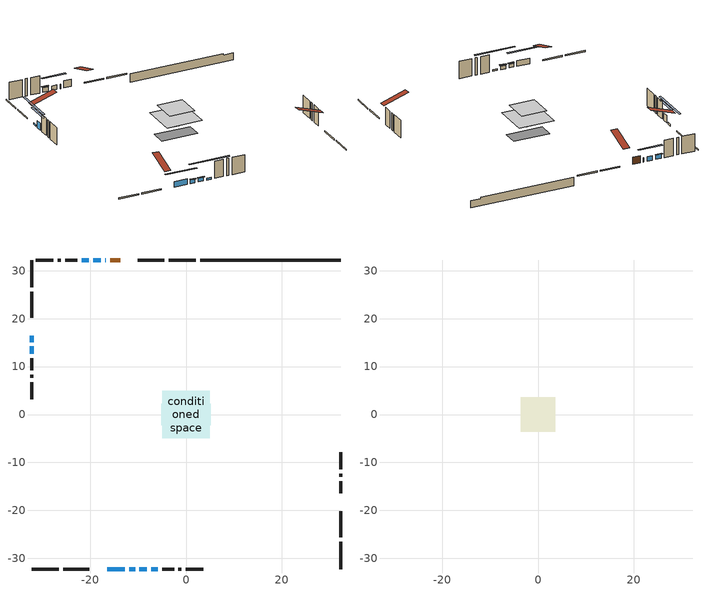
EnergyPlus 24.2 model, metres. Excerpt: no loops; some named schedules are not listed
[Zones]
conditioned space
 floor outside (Floor1 construction): -0.53,-0.53 -0.53,0.53 0.53,0.53 0.53,-0.53 z0.61
 floor outside (Floor2 construction): -0.61,-0.61 -0.61,0.61 0.61,0.61 0.61,-0.61 z0.61
 floor adiabatic (AdiabaticFloorConstruction): -5,-5 -5,5 5,5 5,-5 z3.05
 floor foundation (Slab1 construction): -5.12,-2.19 -5.12,2.19 5.12,2.19 5.12,-2.19 z-1.83
 wall outside (RimJoist1 construction): 2.04,32.23 -3.64,32.23 / -32.23,-32.23 -26.55,-32.23 / -32.23,32.23 -32.23,26.55 / 32.23,-32.23 32.23,-26.55 z0.61:0.91
 wall outside (RimJoist2 construction): -4.56,32.23 -10.05,32.23 / -25.62,-32.23 -20.14,-32.23 / -32.23,25.62 -32.23,20.14 / 32.23,-25.62 32.23,-20.14 z0.61:0.91
 wall outside (AdiabaticWallConstruction 1): -13.75,32.23 -15.84,32.23 z0.61:2.64
 wall outside (AdiabaticWallConstruction): -16.76,32.23 -16.88,32.23 / -17.81,32.23 -19.33,32.23 / -20.26,32.23 -21.79,32.23 z0.61:1.83; -32.23,16.44 -32.23,15.12 / -7.25,-32.23 -5.93,-32.23 z0.61:1.12; -16.44,-32.23 -12.78,-32.23 z0.61:2.13; -32.23,14.19 -32.23,12.67 z0.61:2.64; -11.86,-32.23 -10.63,-32.23 / -9.71,-32.23 -8.18,-32.23 z0.61:1.63
 wall outside (Wall1 construction): -22.72,32.23 -25.22,32.23 / -5,-32.23 -2.5,-32.23 / -32.23,11.74 -32.23,9.23 / 32.23,-16.44 32.23,-13.93 z0.61:5.49
 wall outside (Wall2 construction): -26.15,32.23 -26.76,32.23 / -1.57,-32.23 -0.96,-32.23 / -32.23,8.3 -32.23,7.69 / 32.23,-13 32.23,-12.39 z0.61:5.49
 wall outside (Wall3 construction): -27.69,32.23 -31.3,32.23 / -0.03,-32.23 3.58,-32.23 / -32.23,6.76 -32.23,3.15 / 32.23,-11.46 32.23,-7.86 z0.61:5.49
 wall foundation (FoundationWall1 construction): 2.97,32.23,-1.83 2.97,32.23,0.61 29.3,32.23,0.61 29.3,32.23,0.15 32.23,32.23,0.15 32.23,32.23,-1.83
 window (WindowConstruction 6): -16.77,32.23 -16.88,32.23 z0.61:1.83
 window (WindowConstruction 8): -32.23,16.44 -32.23,15.12 z0.61:1.12
 window (WindowConstruction): -16.44,-32.23 -12.78,-32.23 z0.61:2.13
 window (WindowConstruction 1): -32.23,14.19 -32.23,12.67 z0.61:2.64
 window (WindowConstruction 2): -17.81,32.23 -19.33,32.23 z0.61:1.83
 window (WindowConstruction 3): -20.26,32.23 -21.79,32.23 z0.61:1.83
 window (WindowConstruction 4): -11.85,-32.23 -10.64,-32.23 z0.61:1.62
 window (WindowConstruction 5): -9.71,-32.23 -8.18,-32.23 z0.61:1.62
 window (WindowConstruction 7): -7.25,-32.23 -5.93,-32.23 z0.61:1.12
 door (Door): -13.75,32.23 -15.84,32.23 z0.61:2.64
 ceiling adiabatic (AdiabaticFloorConstruction): 5,-5 5,5 -5,5 -5,-5 z3.05
attic - vented
 floor to conditioned space (Floor3 construction Reversed): -3.58,-3.58 -3.58,3.58 3.58,3.58 3.58,-3.58 z5.49
 roof outside (Roof1 construction): -12.82,32.23,5.49 -12.82,25.25,7.81 -10.98,25.25,7.81 -10.98,32.23,5.49; -17.37,-32.23,5.49 -17.37,-25.25,7.81 -19.21,-25.25,7.81 -19.21,-32.23,5.49; -32.23,17.37,5.49 -25.25,17.37,7.81 -25.25,19.21,7.81 -32.23,19.21,5.49; 32.23,-17.37,5.49 25.25,-17.37,7.81 25.25,-19.21,7.81 32.23,-19.21,5.49
shading: -32.23,10.04 -32.23,21.52 -32.64,21.52 -32.64,10.04 z6.2; -10.14,-32.23 -19.08,-32.23 -19.08,-32.64 -10.14,-32.64 z4.77; -32.23,10.03 -32.23,16.83 -32.64,16.83 -32.64,10.03 z5.28; -21.97,32.23 -15.17,32.23 -15.17,32.64 -21.97,32.64 z4.47; -21.99,32.23 -20.06,32.23 -20.06,32.64 -21.99,32.64 z2.03; -10.43,-32.23 -12.06,-32.23 -12.06,-32.64 -10.43,-32.64 z1.83; -7.98,-32.23 -9.91,-32.23 -9.91,-32.64 -7.98,-32.64 z1.83; -0.85,-32.23 -12.33,-32.23 -12.33,-32.64 -0.85,-32.64 z6.2
[Building]
Building 1: Terrain=Suburbs
[Site:Location]
Edmonton Intl AP_AB: Latitude {deg}=53.31; Longitude {deg}=-113.58; Time Zone {hr}=-7; Elevation {m}=723; Keep Site Location Information=Yes
[Site:GroundTemperature:Shallow]
-1.56185, -3.61833, -3.78302, -2.80711, 1.11059, 5.01004, 8.39065, 10.5322, 10.7141, 8.97234, 5.67794, 1.89811
[Site:WaterMainsTemperature]
Calculation Method=Schedule; Temperature Schedule=mains temperature schedule
[Material] Roughness=Rough; Thermal Absorptance=0.9
Name | Thickness {m} | Conductivity {W/m-K} | Density {kg/m3} | Specific Heat {J/kg-K} | Solar Absorptance | Visible Absorptance
asphalt or fiberglass shingles | 0.00635 | 0.162714 | 1121.4 | 1465.45 | 0.4 | 0.4
ceiling loosefill ins | 0.169333 | 0.0480833 | 16.02 | 1046.75 | 0.7 | 0.7
ceiling stud and cavity | 0.1397 | 0.143208 | 65.682 | 1177.47 | 0.7 | 0.7
concrete 4.0 in. | 0.1016 | 1.803125 | 2242.8 | 837.4 | 0.7 | 0.7
concrete 8.0 in. | 0.2032 | 1.803125 | 2242.8 | 837.4 | 0.7 | 0.7
door material | 0.04445 | 0.053851 | 512.64 | 1214.23 | 0.7 | 0.7
exterior vertical ins | 0.0223046 | 0.029427 | 32.04 | 1214.23 | 0.7 | 0.7
floor covering | 0.0127 | 0.0433444 | 54.468 | 1339.84 | 0.6 | 0.6
floor rigid ins; rim joist rigid ins; wall rigid ins | 0.051816 | 0.029427 | 32.04 | 1214.23 | 0.7 | 0.7
floor rigid ins 1; wall rigid ins 1 | 0.512978 | 0.029427 | 32.04 | 1214.23 | 0.7 | 0.7
floor stud and cavity | 0.1397 | 0.0939799 | 92.3553 | 1139.71 | 0.7 | 0.7
floor stud and cavity 1 | 0.1397 | 0.094315 | 92.3553 | 1139.71 | 0.7 | 0.7
floor stud and cavity 2 | 0.1397 | 1.75129 | 37.0049 | 1207.88 | 0.7 | 0.7
furniture material conditioned space 1 | 0.1524 | 0.115458 | 640.8 | 1214.23 | 0.6 | 0.6
gypsum board | 0.0127 | 0.160291 | 801 | 837.4 | 0.6 | 0.6
gypsum board 1 | 0.0127 | 0.160291 | 801 | 837.4 | 0.7 | 0.7
osb sheathing 0.5 in. | 0.0127 | 0.115458 | 512.64 | 1214.23 | 0.7 | 0.7
osb sheathing 0.75 in. | 0.01905 | 0.115458 | 512.64 | 1214.23 | 0.7 | 0.7
osb sheathing 2.0 in. | 0.0508 | 0.115458 | 512.64 | 1214.23 | 0.7 | 0.7
rim joist stud and cavity | 0.0508 | 0.0296634 | 125.044 | 1163.47 | 0.6 | 0.6
rim joist stud and cavity 1 | 0.0508 | 0.0414166 | 125.044 | 1163.47 | 0.6 | 0.6
wall stud and cavity | 0.1397 | 0.225397 | 139.0536 | 1170.24 | 0.7 | 0.7
wall stud and cavity 1 | 0.1397 | 0.554847 | 139.0536 | 1170.24 | 0.7 | 0.7
wall stud and cavity 2 | 0.1397 | 0.0941144 | 139.0536 | 1170.24 | 0.7 | 0.7
wall stud and cavity 3 | 0.0889 | 0.380278 | 52.3479 | 1209.89 | 0.7 | 0.7
wall stud and cavity 4 | 0.0889 | 0.391764 | 83.0341 | 1211.67 | 0.7 | 0.7
wood siding | 0.0254 | 0.102417 | 544.68 | 1172.36 | 0.4 | 0.4
wood siding 1; wood siding 2; wood siding 3 | 0.0254 | 0.102417 | 544.68 | 1172.36 | 0.7 | 0.7
[WindowMaterial:SimpleGlazingSystem]
Name | U-Factor {W/m2-K} | Solar Heat Gain Coefficient
WindowMaterial | 2.89408 | 0.69
WindowMaterial 1 | 2.98606 | 0.58
WindowMaterial 2 | 2.96562 | 0.59
WindowMaterial 3 | 2.992306 | 0.55
WindowMaterial 4 | 2.97357 | 0.57
WindowMaterial 5 | 3.193875 | 0.34
WindowMaterial 6 | 3.00537 | 0.5
[Construction]
AdiabaticFloorConstruction: floor stud and cavity 2, floor rigid ins 1, osb sheathing 0.75 in., floor covering
AdiabaticWallConstruction: wood siding 2, wall rigid ins 1, wall stud and cavity 3, gypsum board
AdiabaticWallConstruction 1: wood siding 3, wall rigid ins 1, wall stud and cavity 3, gypsum board
Door: door material
Floor1 construction: floor stud and cavity, floor rigid ins, osb sheathing 0.75 in., floor covering
Floor2 construction: floor stud and cavity 1, floor rigid ins, osb sheathing 0.75 in., floor covering
Floor3 construction Reversed: gypsum board, ceiling stud and cavity, ceiling loosefill ins
FoundationWall1 construction: concrete 8.0 in., gypsum board 1
furniture construction conditioned space 1: furniture material conditioned space 1
PartitionWallConstruction: gypsum board, wall stud and cavity 4, gypsum board
RimJoist1 construction: wood siding 1, osb sheathing 2.0 in., rim joist stud and cavity
RimJoist2 construction: wood siding 1, rim joist rigid ins, osb sheathing 2.0 in., rim joist stud and cavity 1
Roof1 construction: asphalt or fiberglass shingles
Slab1 construction: concrete 4.0 in.
Wall1 construction: wood siding, wall rigid ins, osb sheathing 0.5 in., wall stud and cavity, gypsum board
Wall2 construction: wood siding, wall rigid ins, osb sheathing 0.5 in., wall stud and cavity 1, gypsum board
Wall3 construction: wood siding, osb sheathing 0.5 in., wall stud and cavity 2, gypsum board
WindowConstruction: WindowMaterial
WindowConstruction 1: WindowMaterial 1
WindowConstruction 2; WindowConstruction 3: WindowMaterial 2
WindowConstruction 4: WindowMaterial 3
WindowConstruction 5: WindowMaterial 4
WindowConstruction 6: WindowMaterial 5
WindowConstruction 7; WindowConstruction 8: WindowMaterial 6
[Zone] Multiplier=1; Part of Total Floor Area=Yes
Name | Volume {m3}
attic - vented | 19.3823
conditioned space | 375.1
[Space]
Name | Zone | Volume {m3}
attic - vented 1 | attic - vented | 19.3823
conditioned space 1 | conditioned space | 375.1
[ZoneInfiltration:EffectiveLeakageArea]
infil attic - vented 1: Zone or Space=attic - vented 1; Schedule=Always On Discrete; Effective Air Leakage Area {cm2}=1785.39; Stack Coefficient=0.000161752; Wind Coefficient=8.59299e-06
[ZoneMixing]
whole house fan mix: Zone or Space=attic - vented; Schedule=Always On Continuous; Design Flow Rate Calculation Method=Flow/Zone; Design Flow Rate {m3/s}=0; Source Zone or Space=conditioned space
[SurfaceProperty:ExposedFoundationPerimeter]
Slab1: Exposed Perimeter Calculation Method=TotalExposedPerimeter; Total Exposed Perimeter {m}=29.26
[InternalMass] Zone or ZoneList=conditioned space; Space or SpaceList=conditioned space 1
Name | Construction | Surface Area {m2}
furniture mass conditioned space 1 | furniture construction conditioned space 1 | 59.0562
partition wall mass | PartitionWallConstruction | 147.641
[Lights]
interior lighting: Zone or ZoneList or Space or SpaceList=conditioned space 1; Schedule=interior lighting schedule; Design Level Calculation Method=LightingLevel; Lighting Level {W}=343.2; Return Air Fraction=0; Fraction Radiant=0.6; Fraction Visible=0.2; Fraction Replaceable=1
[People]
occupants: Zone or ZoneList or Space or SpaceList=conditioned space 1; Number of People Schedule=occupants schedule; Number of People Calculation Method=People; Number of People=3; Fraction Radiant=0.314171; Sensible Heat Fraction=0.56303; Activity Level Schedule=occupants activity schedule; Carbon Dioxide Generation Rate {m3/s-W}=0; Enable ASHRAE 55 Comfort Warnings=No; Mean Radiant Temperature Calculation Type=EnclosureAveraged
[ElectricEquipment] Zone or ZoneList or Space or SpaceList=conditioned space 1; Design Level Calculation Method=EquipmentLevel
Name | Schedule | Design Level {W} | Fraction Latent | Fraction Radiant | Fraction Lost
clothes dryer | clothes dryer schedule | 140.772 | 0.015 | 0.081 | 0.85
clothes washer | clothes washer schedule | 32.1985 | 0.03 | 0.162 | 0.7
cooking range | cooking range schedule | 215.147 | 0.08 | 0.432 | 0.2
dishwasher | dishwasher schedule | 66.8632 | 0.3 | 0.18 | 0.4
fridge | fridge schedule | 72.9452 | 0 | 0.6 | 0
mech vent bath fan 0 | mech vent bath fan 0 schedule | 50.2 | 0 | 0 | 1
mech vent bath fan 1 | mech vent bath fan 1 schedule | 50.2 | 0 | 0 | 1
mech vent house fan | mech vent house fan schedule | 0 | 0 | 0 | 1
mech vent house fan cfis | mech vent house fan cfis schedule | 0 | 0 | 0 | 0
mech vent range fan 0 | mech vent range fan 0 schedule | 57 | 0 | 0 | 1
misc plug loads | misc plug loads schedule | 494.7 | 0.045 | 0.513 | 0.1
whole house fan | Always On Discrete | 0 | 0 | 0 | 1
[OtherEquipment] Zone or ZoneList or Space or SpaceList=conditioned space 1; Design Level Calculation Method=EquipmentLevel
Name | Fuel Type | Schedule | Design Level {W} | Fraction Latent | Fraction Radiant | Fraction Lost
clothes dryer 1 | Electricity | clothes dryer schedule | 0 | 0.015 | 0.081 | 0.85
cooking range 1 | Electricity | cooking range schedule | 0 | 0.08 | 0.432 | 0.2
general water use latent | None | general water use schedule | 62.594 | 1 | 0 | 0
general water use sensible | None | general water use schedule | -61.6891 | 0 | 0.6 | 0
mech vent house fan latent load | None | Always On Discrete | 0 | 1 | 0 | 0
mech vent house fan sensible load | None | Always On Discrete | 0 | 0 | 0 | 0
water heater energy adjustment1 | NaturalGas | Always On Discrete | 0.01 | 0 | 0 | 1
[ZoneInfiltration:DesignFlowRate] Zone or ZoneList or Space or SpaceList=conditioned space 1; Schedule=Always On Discrete; Design Flow Rate Calculation Method=Flow/Zone; Design Flow Rate {m3/s}=0
infil flow; natural vent flow; whole house fan flow
[AvailabilityManager:Scheduled]
furnace airloop Availability Manager: Schedule=Always On Discrete
[Foundation:Kiva]
Foundation Kiva 1: Initial Indoor Air Temperature {C}=18; Wall Height Above Grade {m}=0.609996; Wall Depth Below Slab {m}=0.2032; Custom Block Material Name 1=exterior vertical ins; Custom Block Depth 1 {m}=2.43998; Custom Block X Position 1 {m}=0.2159; Custom Block Z Position 1 {m}=0
[Foundation:Kiva:Settings]
Soil Conductivity {W/m-K}=0.849921; Soil Density {kg/m3}=1842.3; Soil Specific Heat {J/kg-K}=418.7; Ground Solar Absorptivity=0.9; Ground Thermal Absorptivity=0.9; Ground Surface Roughness {m}=0.03; Far-Field Width {m}=40; Deep-Ground Boundary Condition=ZeroFlux; Deep-Ground Depth {m}=40; Minimum Cell Dimension {m}=0.2; Maximum Cell Growth Coefficient=3; Simulation Timestep=Timestep
[Exterior:Lights]
exterior lighting: Schedule=exterior lighting schedule; Design Level {W}=75.6
[EnergyManagementSystem:GlobalVariable]
furnace_airloop_Fan_RTF
infil_program_Qfan
infil_program_Qinf
natural_vent_program_Qnv
natural_vent_program_Qwhf
[EnergyManagementSystem:Sensor]
Name | Output:Variable or Output:Meter Index Key | Output:Variable or Output:Meter
airflow_gain | infil flow | Infiltration Sensible Heat Gain Energy
airflow_gain_1 | natural vent flow | Infiltration Sensible Heat Gain Energy
airflow_gain_2 | whole house fan flow | Infiltration Sensible Heat Gain Energy
airflow_loss | infil flow | Infiltration Sensible Heat Loss Energy
airflow_loss_1 | natural vent flow | Infiltration Sensible Heat Loss Energy
airflow_loss_2 | whole house fan flow | Infiltration Sensible Heat Loss Energy
clg_load_cond |  | Cooling:EnergyTransfer:Zone:CONDITIONED SPACE
clg_sp_s; clg_sp_s_1 | cooling setpoint | Schedule Value
clothes_dryer_exhaust_0_sch_s | clothes dryer exhaust 0 schedule | Schedule Value
cool_season | cooling season schedule | Schedule Value
htg_load_cond |  | Heating:EnergyTransfer:Zone:CONDITIONED SPACE
htg_sp_s; htg_sp_s_1 | heating setpoint | Schedule Value
ig_ee_conv | clothes dryer | Electric Equipment Convective Heating Energy
ig_ee_conv_2 | cooking range | Electric Equipment Convective Heating Energy
ig_ee_conv_4 | fridge | Electric Equipment Convective Heating Energy
ig_ee_conv_5 | misc plug loads | Electric Equipment Convective Heating Energy
ig_ee_conv_6 | whole house fan | Electric Equipment Convective Heating Energy
ig_ee_rad | clothes dryer | Electric Equipment Radiant Heating Energy
ig_ee_rad_2 | cooking range | Electric Equipment Radiant Heating Energy
ig_ee_rad_4 | fridge | Electric Equipment Radiant Heating Energy
ig_ee_rad_5 | misc plug loads | Electric Equipment Radiant Heating Energy
ig_ee_rad_6 | whole house fan | Electric Equipment Radiant Heating Energy
ig_lgt_conv | interior lighting | Lights Convective Heating Energy
ig_lgt_rad | interior lighting | Lights Radiant Heating Energy
ig_lgt_vis | interior lighting | Lights Visible Radiation Heating Energy
ig_oe_conv | clothes dryer 1 | Other Equipment Convective Heating Energy
ig_oe_conv_1 | cooking range 1 | Other Equipment Convective Heating Energy
ig_oe_conv_2 | general water use latent | Other Equipment Convective Heating Energy
ig_oe_conv_3 | general water use sensible | Other Equipment Convective Heating Energy
ig_oe_conv_4 | water heater energy adjustment1 | Other Equipment Convective Heating Energy
ig_oe_rad | clothes dryer 1 | Other Equipment Radiant Heating Energy
ig_oe_rad_1 | cooking range 1 | Other Equipment Radiant Heating Energy
ig_oe_rad_2 | general water use latent | Other Equipment Radiant Heating Energy
ig_oe_rad_3 | general water use sensible | Other Equipment Radiant Heating Energy
ig_oe_rad_4 | water heater energy adjustment1 | Other Equipment Radiant Heating Energy
ig_ppl_conv | occupants | People Convective Heating Energy
ig_ppl_rad | occupants | People Radiant Heating Energy
im_conv | furniture mass conditioned space 1 | Surface Inside Face Convection Heat Gain Energy
im_conv_1 | partition wall mass | Surface Inside Face Convection Heat Gain Energy
im_ig | furniture mass conditioned space 1 | Surface Inside Face Internal Gains Radiation Heat Gain Energy
im_ig_1 | partition wall mass | Surface Inside Face Internal Gains Radiation Heat Gain Energy
im_lgt | furniture mass conditioned space 1 | Surface Inside Face Lights Radiation Heat Gain Energy
im_lgt_1 | partition wall mass | Surface Inside Face Lights Radiation Heat Gain Energy
im_sol | furniture mass conditioned space 1 | Surface Inside Face Solar Radiation Heat Gain Energy
im_sol_1 | partition wall mass | Surface Inside Face Solar Radiation Heat Gain Energy
im_surf | furniture mass conditioned space 1 | Surface Inside Face Net Surface Thermal Radiation Heat Gain Energy
im_surf_1 | partition wall mass | Surface Inside Face Net Surface Thermal Radiation Heat Gain Energy
mech_vent_bath_fan_0_sch_s | mech vent bath fan 0 schedule | Schedule Value
mech_vent_bath_fan_1_sch_s | mech vent bath fan 1 schedule | Schedule Value
mech_vent_range_fan_0_sch_s | mech vent range fan 0 schedule | Schedule Value
mv_conv | mech vent bath fan 0 | Electric Equipment Convective Heating Energy
mv_conv_1 | mech vent bath fan 1 | Electric Equipment Convective Heating Energy
mv_conv_2 | mech vent house fan | Electric Equipment Convective Heating Energy
mv_conv_3 | mech vent house fan cfis | Electric Equipment Convective Heating Energy
mv_conv_4 | mech vent range fan 0 | Electric Equipment Convective Heating Energy
mv_conv_5 | mech vent house fan latent load | Other Equipment Convective Heating Energy
mv_conv_6 | mech vent house fan sensible load | Other Equipment Convective Heating Energy
mv_rad | mech vent bath fan 0 | Electric Equipment Radiant Heating Energy
mv_rad_1 | mech vent bath fan 1 | Electric Equipment Radiant Heating Energy
mv_rad_2 | mech vent house fan | Electric Equipment Radiant Heating Energy
mv_rad_3 | mech vent house fan cfis | Electric Equipment Radiant Heating Energy
mv_rad_4 | mech vent range fan 0 | Electric Equipment Radiant Heating Energy
mv_rad_5 | mech vent house fan latent load | Other Equipment Radiant Heating Energy
mv_rad_6 | mech vent house fan sensible load | Other Equipment Radiant Heating Energy
natural_vent_s | natural vent schedule | Schedule Value
out_pb_s |  | Site Outdoor Air Barometric Pressure
out_wt_s |  | Site Outdoor Air Humidity Ratio
site_vw_s |  | Site Wind Speed
ss_back_out | Window1 | Surface Window Shortwave from Zone Back Out Window Heat Transfer Rate
ss_back_out_1 | Window10 | Surface Window Shortwave from Zone Back Out Window Heat Transfer Rate
ss_back_out_2 | Window2 | Surface Window Shortwave from Zone Back Out Window Heat Transfer Rate
ss_back_out_3 | Window4 | Surface Window Shortwave from Zone Back Out Window Heat Transfer Rate
ss_back_out_4 | Window5 | Surface Window Shortwave from Zone Back Out Window Heat Transfer Rate
ss_back_out_5 | Window6 | Surface Window Shortwave from Zone Back Out Window Heat Transfer Rate
ss_back_out_6 | Window7 | Surface Window Shortwave from Zone Back Out Window Heat Transfer Rate
ss_back_out_7 | Window8 | Surface Window Shortwave from Zone Back Out Window Heat Transfer Rate
ss_back_out_8 | Window9 | Surface Window Shortwave from Zone Back Out Window Heat Transfer Rate
ss_conv | Door1 | Surface Inside Face Convection Heat Gain Energy
ss_conv_1 | Window1 | Surface Inside Face Convection Heat Gain Energy
ss_conv_2 | Window10 | Surface Inside Face Convection Heat Gain Energy
ss_conv_3 | Window2 | Surface Inside Face Convection Heat Gain Energy
ss_conv_4 | Window4 | Surface Inside Face Convection Heat Gain Energy
ss_conv_5 | Window5 | Surface Inside Face Convection Heat Gain Energy
ss_conv_6 | Window6 | Surface Inside Face Convection Heat Gain Energy
ss_conv_7 | Window7 | Surface Inside Face Convection Heat Gain Energy
ss_conv_8 | Window8 | Surface Inside Face Convection Heat Gain Energy
ss_conv_9 | Window9 | Surface Inside Face Convection Heat Gain Energy
ss_ig | Door1 | Surface Inside Face Internal Gains Radiation Heat Gain Energy
ss_ig_1 | Window1 | Surface Inside Face Internal Gains Radiation Heat Gain Energy
ss_ig_2 | Window10 | Surface Inside Face Internal Gains Radiation Heat Gain Energy
ss_ig_3 | Window2 | Surface Inside Face Internal Gains Radiation Heat Gain Energy
ss_ig_4 | Window4 | Surface Inside Face Internal Gains Radiation Heat Gain Energy
ss_ig_5 | Window5 | Surface Inside Face Internal Gains Radiation Heat Gain Energy
ss_ig_6 | Window6 | Surface Inside Face Internal Gains Radiation Heat Gain Energy
ss_ig_7 | Window7 | Surface Inside Face Internal Gains Radiation Heat Gain Energy
ss_ig_8 | Window8 | Surface Inside Face Internal Gains Radiation Heat Gain Energy
ss_ig_9 | Window9 | Surface Inside Face Internal Gains Radiation Heat Gain Energy
ss_lgt | Door1 | Surface Inside Face Lights Radiation Heat Gain Energy
ss_sol | Door1 | Surface Inside Face Solar Radiation Heat Gain Energy
ss_surf | Door1 | Surface Inside Face Net Surface Thermal Radiation Heat Gain Energy
ss_surf_1 | Window1 | Surface Inside Face Net Surface Thermal Radiation Heat Gain Energy
ss_surf_2 | Window10 | Surface Inside Face Net Surface Thermal Radiation Heat Gain Energy
ss_surf_3 | Window2 | Surface Inside Face Net Surface Thermal Radiation Heat Gain Energy
ss_surf_4 | Window4 | Surface Inside Face Net Surface Thermal Radiation Heat Gain Energy
ss_surf_5 | Window5 | Surface Inside Face Net Surface Thermal Radiation Heat Gain Energy
ss_surf_6 | Window6 | Surface Inside Face Net Surface Thermal Radiation Heat Gain Energy
ss_surf_7 | Window7 | Surface Inside Face Net Surface Thermal Radiation Heat Gain Energy
ss_surf_8 | Window8 | Surface Inside Face Net Surface Thermal Radiation Heat Gain Energy
ss_surf_9 | Window9 | Surface Inside Face Net Surface Thermal Radiation Heat Gain Energy
ss_trans_in | Window1 | Surface Window Transmitted Solar Radiation Rate
ss_trans_in_1 | Window10 | Surface Window Transmitted Solar Radiation Rate
ss_trans_in_2 | Window2 | Surface Window Transmitted Solar Radiation Rate
ss_trans_in_3 | Window4 | Surface Window Transmitted Solar Radiation Rate
ss_trans_in_4 | Window5 | Surface Window Transmitted Solar Radiation Rate
ss_trans_in_5 | Window6 | Surface Window Transmitted Solar Radiation Rate
ss_trans_in_6 | Window7 | Surface Window Transmitted Solar Radiation Rate
ss_trans_in_7 | Window8 | Surface Window Transmitted Solar Radiation Rate
ss_trans_in_8 | Window9 | Surface Window Transmitted Solar Radiation Rate
ss_trans_out | Window1 | Surface Inside Face Initial Transmitted Diffuse Transmitted Out Window Solar Radiation Rate
ss_trans_out_1 | Window10 | Surface Inside Face Initial Transmitted Diffuse Transmitted Out Window Solar Radiation Rate
ss_trans_out_2 | Window2 | Surface Inside Face Initial Transmitted Diffuse Transmitted Out Window Solar Radiation Rate
ss_trans_out_3 | Window4 | Surface Inside Face Initial Transmitted Diffuse Transmitted Out Window Solar Radiation Rate
ss_trans_out_4 | Window5 | Surface Inside Face Initial Transmitted Diffuse Transmitted Out Window Solar Radiation Rate
ss_trans_out_5 | Window6 | Surface Inside Face Initial Transmitted Diffuse Transmitted Out Window Solar Radiation Rate
ss_trans_out_6 | Window7 | Surface Inside Face Initial Transmitted Diffuse Transmitted Out Window Solar Radiation Rate
ss_trans_out_7 | Window8 | Surface Inside Face Initial Transmitted Diffuse Transmitted Out Window Solar Radiation Rate
ss_trans_out_8 | Window9 | Surface Inside Face Initial Transmitted Diffuse Transmitted Out Window Solar Radiation Rate
s_conv | Floor1 | Surface Inside Face Convection Heat Gain Energy
s_conv_1 | Floor2 | Surface Inside Face Convection Heat Gain Energy
s_conv_10 | RimJoist2:0 | Surface Inside Face Convection Heat Gain Energy
s_conv_11 | RimJoist2:180 | Surface Inside Face Convection Heat Gain Energy
s_conv_12 | RimJoist2:270 | Surface Inside Face Convection Heat Gain Energy
s_conv_13 | RimJoist2:90 | Surface Inside Face Convection Heat Gain Energy
s_conv_14 | Slab1 | Surface Inside Face Convection Heat Gain Energy
s_conv_15 | Wall1:0 | Surface Inside Face Convection Heat Gain Energy
s_conv_16 | Wall1:180 | Surface Inside Face Convection Heat Gain Energy
s_conv_17 | Wall1:270 | Surface Inside Face Convection Heat Gain Energy
s_conv_18 | Wall1:90 | Surface Inside Face Convection Heat Gain Energy
s_conv_19 | Wall2:0 | Surface Inside Face Convection Heat Gain Energy
s_conv_2 | Floor3 | Surface Inside Face Convection Heat Gain Energy
s_conv_20 | Wall2:180 | Surface Inside Face Convection Heat Gain Energy
s_conv_21 | Wall2:270 | Surface Inside Face Convection Heat Gain Energy
s_conv_22 | Wall2:90 | Surface Inside Face Convection Heat Gain Energy
s_conv_23 | Wall3:0 | Surface Inside Face Convection Heat Gain Energy
s_conv_24 | Wall3:180 | Surface Inside Face Convection Heat Gain Energy
s_conv_25 | Wall3:270 | Surface Inside Face Convection Heat Gain Energy
s_conv_26 | Wall3:90 | Surface Inside Face Convection Heat Gain Energy
s_conv_3 | FoundationWall1 | Surface Inside Face Convection Heat Gain Energy
s_conv_4 | inferred conditioned ceiling | Surface Inside Face Convection Heat Gain Energy
s_conv_5 | inferred conditioned floor | Surface Inside Face Convection Heat Gain Energy
s_conv_6 | RimJoist1:0 | Surface Inside Face Convection Heat Gain Energy
